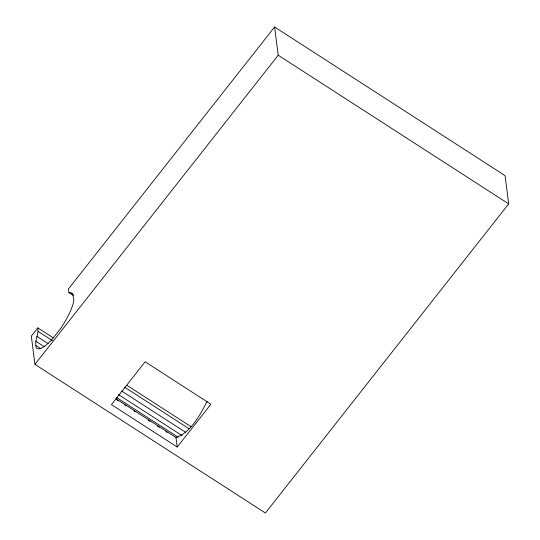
<?xml version="1.0" encoding="UTF-8"?>
<svg xmlns="http://www.w3.org/2000/svg" width="540" height="540" viewBox="0 0 540 540"><rect width="100%" height="100%" fill="white"/><g stroke="black" fill="none" stroke-linecap="round" stroke-linejoin="round"><path stroke-width="0.81" d="M37.827 327.868L31.32 336.13L34.938 364.365L265.41 513L508.68 203.87L505.062 175.635L274.59 27L68.431 288.974L68.897 292.619L70.997 292.903L72.812 294.212L73.899 300.267A32.987 9.295 -57.2 0 1 64.469 322.502L61.047 327.956L51.307 340.328L48.013 343.413A32.987 9.295 -57.2 0 1 36.329 348.01C34.04 341.084 38.995 334.618 37.827 327.868L53.386 337.905M207.171 401.342C200.016 414.747 191.126 432.358 175.986 437.481L115.871 398.709M34.938 364.365L278.208 55.235L274.59 27M177.215 447.032L210.911 404.21L145.139 361.793L111.436 404.615L177.215 447.032L175.986 437.481M278.208 55.235L508.68 203.87M70.997 292.903L73.116 294.273M68.897 292.619L73.143 295.36M126.954 385.351L191.329 426.863M38.293 331.513L52.441 340.639M124.592 387.173L188.966 428.686M36.828 336.326L48.148 343.629M121.716 391.075L185.382 432.128M35.789 341.253L44.28 346.727M118.557 394.632L182.223 435.692M36.018 345.566L40.966 348.759M116.654 397.575L178.2 437.265M116.262 399.56L118.382 400.93M124.754 405.034L126.164 405.945M133.947 410.967L135.364 411.878M148.095 420.086L150.215 421.457M157.289 426.019L159.415 427.39M165.78 431.494L167.191 432.405"/></g></svg>
